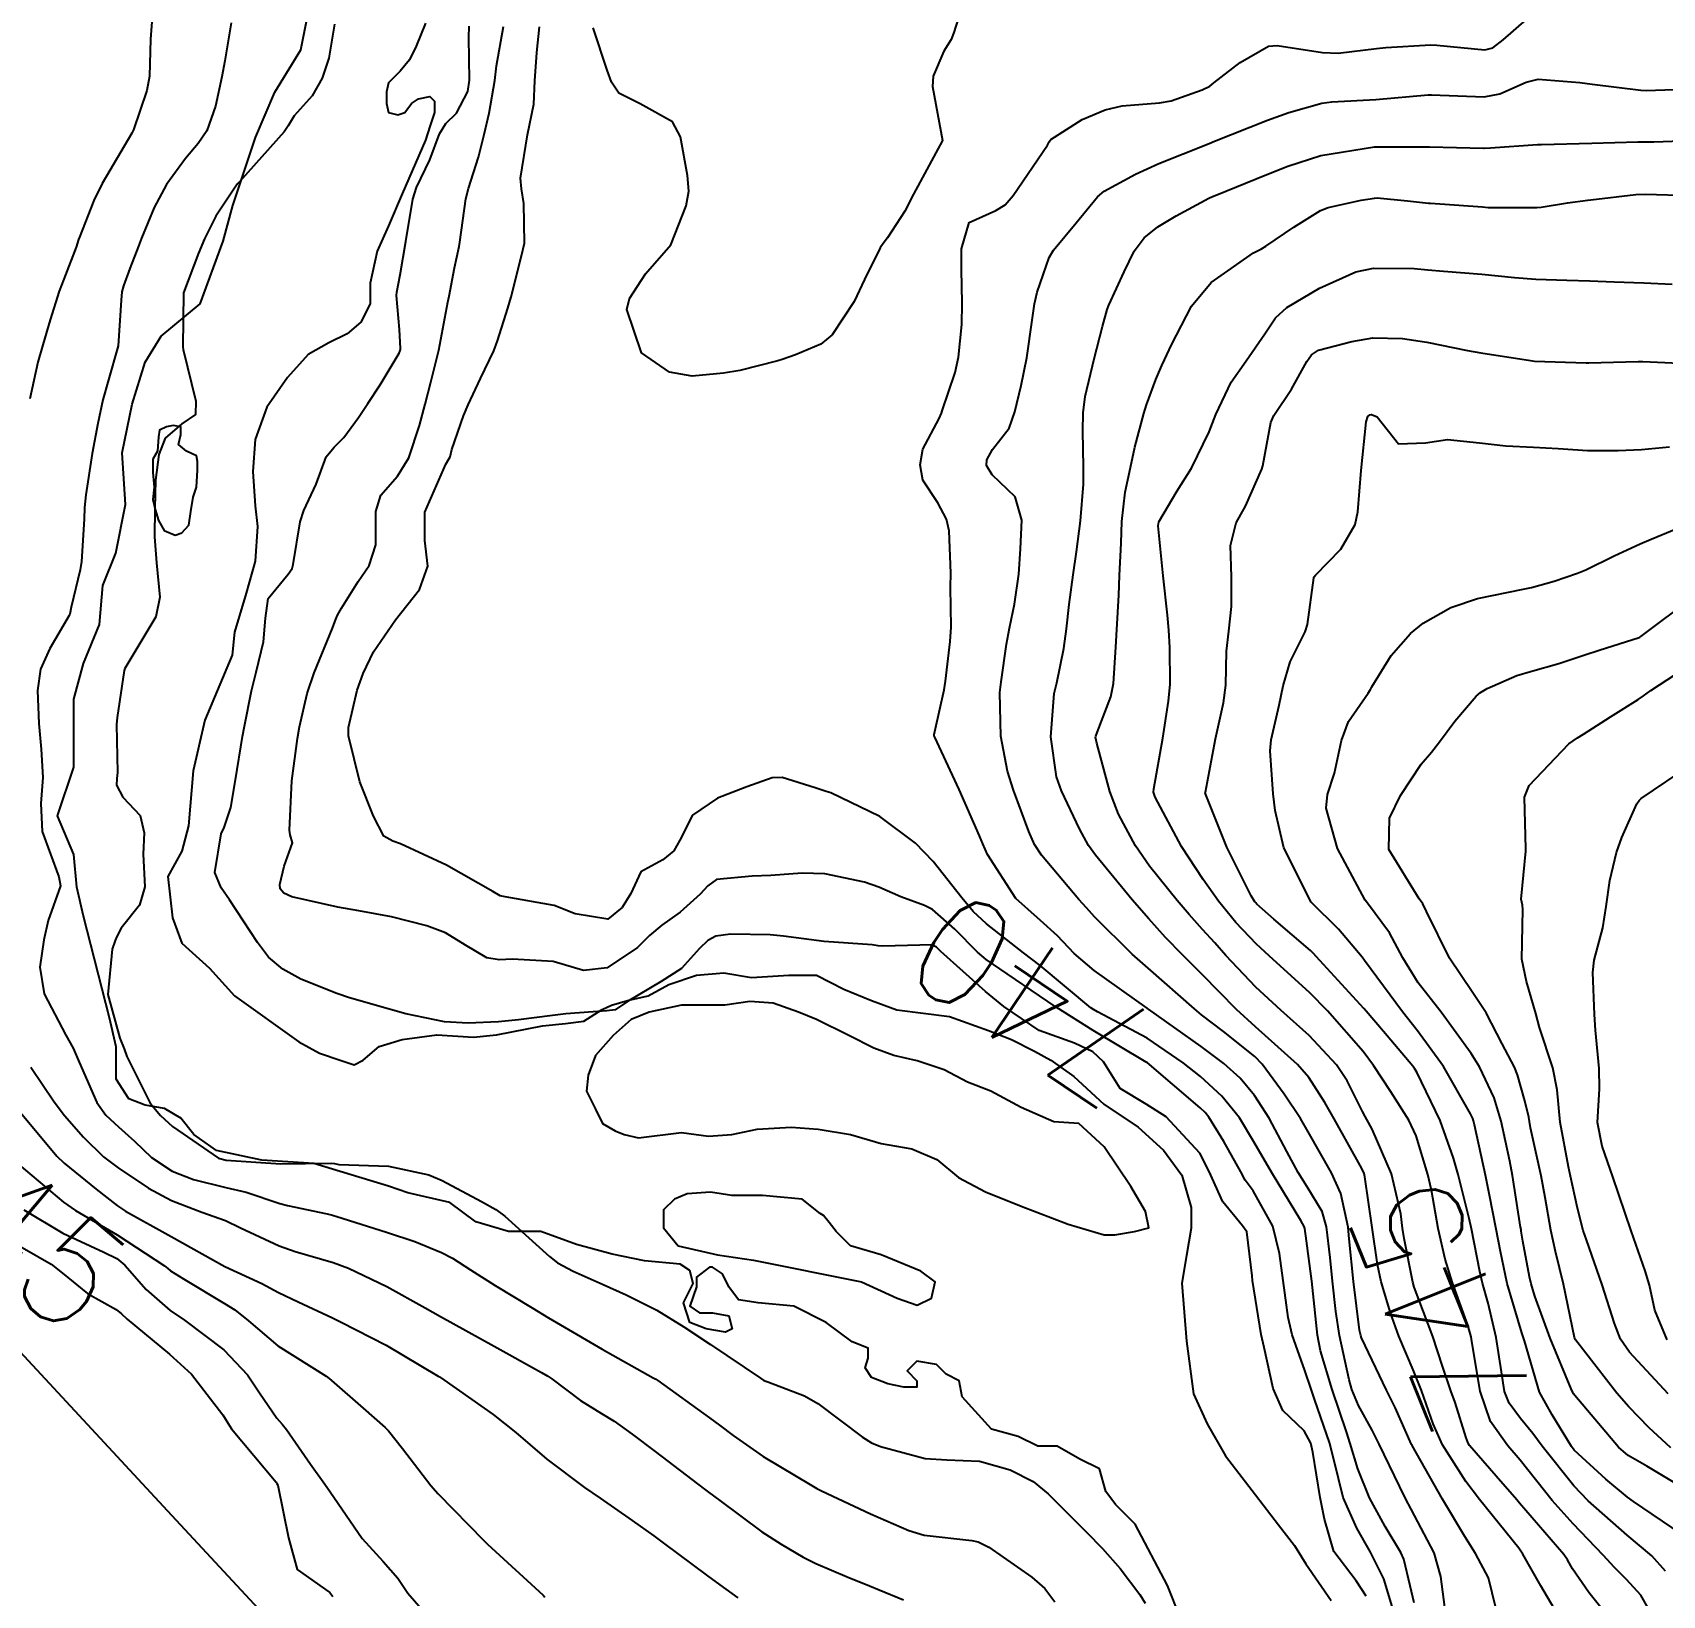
# Model space of a CAD drawing. Header units: metres. Extents: x 318500 to 325275, y 7408834 to 7428799.
# Drawn here: x 322812.6 to 322872.9, y 7421559.4 to 7421617.2 of the extents above; entities that cross this region are included whole.
import ezdxf
from ezdxf.enums import TextEntityAlignment as Align

# ---------------------------------------------------------------- set-up
doc = ezdxf.new("R2010")
doc.units = ezdxf.units.M
doc.header["$MEASUREMENT"] = 0
for name, color, linetype in [('Cotas', 45, 'Continuous'), ('Curvas de Nivel 1m', 11, 'Continuous'), ('Curvas de Nivel 5m', 15, 'Continuous'), ('Divisas', 45, 'Continuous'), ('Hidrografia', 140, 'Continuous'), ('Linha Férrea', 20, 'Continuous'), ('Vias Primárias', 230, 'Continuous')]:
    doc.layers.add(name, color=color, linetype=linetype)
doc.styles.add('Style-STANDARD', font='STANDARD.shx')

msp = doc.modelspace()

# ---------------------------------------------------------------- linework, layer by layer
at = {"layer": 'Curvas de Nivel 1m', "flags": 128}
for points, elevation in [([(322847.121, 7421618.445), (322846.728, 7421617.186), (322846.623, 7421616.93), (322846.36, 7421616.497), (322845.964, 7421615.577), (322845.931, 7421615.196), (322846.31, 7421613.19), (322845.23, 7421611.206), (322844.906, 7421610.585), (322844.266, 7421609.589), (322844.106, 7421609.379), (322843.999, 7421609.224), (322843.418, 7421608.057), (322843.033, 7421607.238), (322842.218, 7421606.006), (322841.805, 7421605.664), (322840.866, 7421605.263), (322840.379, 7421605.097), (322840.207, 7421605.044), (322838.809, 7421604.682), (322838.199, 7421604.583), (322837.043, 7421604.472), (322836.199, 7421604.629), (322835.169, 7421605.34), (322834.627, 7421606.945), (322834.722, 7421607.345), (322835.315, 7421608.268), (322836.26, 7421609.33), (322836.823, 7421610.781), (322836.915, 7421611.321), (322836.874, 7421611.899), (322836.618, 7421613.325), (322836.318, 7421613.88), (322835.116, 7421614.554), (322834.334, 7421614.944), (322834.061, 7421615.354), (322833.904, 7421615.8), (322833.377, 7421617.365)], 742), ([(322817.054, 7421617.583), (322816.999, 7421616.941), (322816.962, 7421615.581), (322816.87, 7421615.044), (322816.374, 7421613.589), (322816.309, 7421613.467), (322815.213, 7421611.606), (322814.912, 7421610.979), (322814.375, 7421609.618), (322814.344, 7421609.534), (322814.254, 7421609.248), (322813.792, 7421608.069), (322813.62, 7421607.626), (322813.293, 7421606.556), (322813.018, 7421605.632), (322812.838, 7421604.996), (322812.534, 7421603.636)], 741), ([(322864.893, 7421558.931), (322864.74, 7421560.062), (322864.497, 7421560.937), (322863.644, 7421562.552), (322863.431, 7421562.953), (322863.211, 7421563.403), (322862.464, 7421564.968), (322862.196, 7421565.483), (322861.694, 7421566.392), (322861.452, 7421566.982), (322861.347, 7421567.342), (322860.995, 7421568.987), (322860.862, 7421569.87), (322860.736, 7421570.99), (322860.642, 7421571.864), (322860.514, 7421572.999), (322860.356, 7421573.569), (322859.802, 7421574.486), (322859.464, 7421575.013), (322859.049, 7421575.791), (322858.393, 7421577.024), (322857.848, 7421577.863), (322857.32, 7421578.503), (322856.707, 7421579.047), (322855.869, 7421579.677), (322853.923, 7421581.056), (322853.89, 7421581.078), (322853.872, 7421581.09), (322851.911, 7421582.484), (322851.175, 7421583.121), (322850.561, 7421583.765), (322849.932, 7421584.339), (322849.024, 7421585.149), (322847.964, 7421586.782), (322847.799, 7421587.172), (322847.676, 7421587.471), (322846.921, 7421589.181), (322846.019, 7421591.121), (322845.997, 7421591.167), (322845.991, 7421591.19), (322845.992, 7421591.219), (322846.022, 7421591.326), (322846.364, 7421592.868), (322846.417, 7421593.186), (322846.594, 7421594.663), (322846.621, 7421595.185), (322846.606, 7421596.674), (322846.608, 7421597.185), (322846.552, 7421598.757), (322846.458, 7421599.187), (322846.136, 7421599.791), (322845.576, 7421600.631), (322845.477, 7421601.2), (322845.577, 7421601.781), (322846.176, 7421602.905), (322846.266, 7421603.102), (322846.295, 7421603.189), (322846.769, 7421604.617), (322846.899, 7421605.183), (322847.02, 7421606.384), (322847.03, 7421607.182), (322847.005, 7421608.426), (322847.003, 7421609.183), (322847.288, 7421610.167), (322848.282, 7421610.61), (322848.629, 7421610.82), (322848.92, 7421611.161), (322850.193, 7421613.026), (322850.251, 7421613.141), (322850.271, 7421613.181), (322850.311, 7421613.235), (322851.467, 7421613.978), (322852.328, 7421614.334), (322852.953, 7421614.482), (322854.332, 7421614.583), (322854.759, 7421614.659), (322855.91, 7421615.066), (322856.198, 7421615.207), (322856.344, 7421615.328), (322857.318, 7421616.083), (322858.365, 7421616.683), (322858.686, 7421616.706), (322860.362, 7421616.446), (322860.937, 7421616.426), (322862.364, 7421616.603), (322862.703, 7421616.637), (322864.367, 7421616.729), (322864.593, 7421616.721), (322866.364, 7421616.555), (322866.664, 7421616.627), (322867.051, 7421616.92), (322868.388, 7421618.086)], 742), ([(322823.814, 7421617.496), (322823.602, 7421616.247), (322823.361, 7421615.5), (322822.987, 7421614.847), (322822.319, 7421614.106), (322822.092, 7421613.735), (322821.947, 7421613.515), (322820.291, 7421611.667), (322820.231, 7421611.6), (322820.183, 7421611.541), (322819.422, 7421610.399), (322818.996, 7421609.553), (322818.784, 7421609.022), (322818.23, 7421607.56), (322818.199, 7421605.56), (322818.209, 7421605.465), (322818.676, 7421603.555), (322818.664, 7421603.064), (322818.167, 7421602.712), (322817.551, 7421602.177), (322817.31, 7421601.573), (322817.19, 7421600.623), (322817.161, 7421599.575), (322817.158, 7421598.531), (322817.232, 7421597.573), (322817.354, 7421596.298), (322817.201, 7421595.573), (322816.051, 7421593.657), (322816.025, 7421593.59), (322815.77, 7421591.847), (322815.75, 7421591.594), (322815.78, 7421589.807), (322815.761, 7421589.593), (322815.741, 7421589.347), (322815.983, 7421588.899), (322816.624, 7421588.228), (322816.772, 7421587.578), (322816.739, 7421586.797), (322816.791, 7421585.577), (322816.602, 7421584.908), (322815.917, 7421584.056), (322815.757, 7421583.748), (322815.696, 7421583.593), (322815.586, 7421583.274), (322815.424, 7421581.597), (322815.866, 7421579.987), (322816.036, 7421579.587), (322816.134, 7421579.308), (322816.993, 7421577.573), (322817.376, 7421577.117), (322817.822, 7421576.72), (322819.525, 7421575.543), (322819.809, 7421575.469), (322821.636, 7421575.342), (322821.807, 7421575.336), (322823.685, 7421575.359), (322823.808, 7421575.342), (322823.972, 7421575.314), (322825.807, 7421575.249), (322827.296, 7421574.931), (322827.799, 7421574.718), (322829.249, 7421573.947), (322829.784, 7421573.644), (322830.113, 7421573.397), (322831.765, 7421571.907), (322832.064, 7421571.676), (322832.64, 7421571.367), (322833.753, 7421570.872), (322834.6, 7421570.485), (322835.739, 7421569.926), (322836.738, 7421569.31), (322837.72, 7421568.653), (322839.569, 7421567.405), (322839.701, 7421567.323), (322839.839, 7421567.268), (322841.204, 7421566.756), (322841.692, 7421566.471), (322843.342, 7421565.223), (322843.677, 7421565.018), (322844.012, 7421564.878), (322845.669, 7421564.433), (322846.46, 7421564.387), (322847.668, 7421564.33), (322848.803, 7421564.008), (322849.657, 7421563.577), (322850.218, 7421563.131), (322851.629, 7421561.705), (322852.221, 7421561.101), (322852.878, 7421560.357), (322853.603, 7421559.396), (322853.799, 7421559.078)], 739), ([(322861.973, 7421559.344), (322861.609, 7421559.912), (322860.783, 7421560.988), (322860.439, 7421562.191), (322860.28, 7421562.994), (322860.007, 7421564.664), (322859.936, 7421564.997), (322859.685, 7421565.458), (322858.89, 7421566.21), (322858.533, 7421567.018), (322858.203, 7421568.543), (322858.095, 7421569.025), (322857.772, 7421571.017), (322857.762, 7421571.192), (322857.566, 7421572.822), (322857.408, 7421573.036), (322856.674, 7421573.928), (322856.175, 7421575.055), (322855.82, 7421575.73), (322854.58, 7421577.073), (322853.845, 7421577.544), (322852.876, 7421578.12), (322852.267, 7421579.104), (322851.866, 7421579.478), (322851.187, 7421579.803), (322849.877, 7421580.268), (322848.569, 7421581.153), (322847.898, 7421581.712), (322846.248, 7421583.185), (322846.084, 7421583.35), (322845.922, 7421583.433), (322844.092, 7421583.388), (322843.922, 7421583.4), (322843.708, 7421583.436), (322841.923, 7421583.563), (322840.426, 7421583.763), (322839.925, 7421583.802), (322838.467, 7421583.833), (322837.925, 7421583.762), (322837.625, 7421583.601), (322837.318, 7421583.306), (322836.65, 7421582.565), (322835.898, 7421582.082), (322834.649, 7421581.339), (322834.194, 7421581.037), (322833.885, 7421580.989), (322832.366, 7421580.89), (322831.882, 7421580.826), (322830.613, 7421580.658), (322829.878, 7421580.587), (322828.756, 7421580.538), (322827.877, 7421580.584), (322826.449, 7421580.884), (322825.884, 7421581.04), (322824.37, 7421581.475), (322823.892, 7421581.632), (322822.567, 7421582.17), (322821.9, 7421582.54), (322821.368, 7421582.981), (322820.968, 7421583.524), (322819.933, 7421585.096), (322819.623, 7421585.543), (322819.387, 7421586.107), (322819.618, 7421587.544), (322819.735, 7421587.779), (322819.98, 7421588.519), (322820.149, 7421589.538), (322820.407, 7421591.141), (322820.482, 7421591.533), (322820.736, 7421592.833), (322820.917, 7421593.527), (322821.186, 7421594.648), (322821.254, 7421595.522), (322821.355, 7421596.247), (322822.095, 7421597.156), (322822.242, 7421597.364), (322822.287, 7421597.507), (322822.538, 7421599.089), (322822.676, 7421599.502), (322823.131, 7421600.486), (322823.499, 7421601.49), (322823.793, 7421601.848), (322824.161, 7421602.206), (322824.7, 7421602.946), (322825.047, 7421603.471), (322825.505, 7421604.152), (322826.208, 7421605.329), (322826.243, 7421605.426), (322826.25, 7421605.459), (322826.256, 7421605.505), (322826.217, 7421606.198), (322826.11, 7421607.461), (322826.114, 7421607.579), (322826.242, 7421608.231), (322826.45, 7421609.457), (322826.711, 7421611.026), (322826.847, 7421611.452), (322827.336, 7421612.48), (322827.699, 7421613.439), (322827.927, 7421613.825), (322828.322, 7421614.212), (322828.747, 7421615.013), (322828.808, 7421615.425), (322828.784, 7421617.005), (322828.788, 7421617.426)], 739), ([(322863.75, 7421559.096), (322863.608, 7421559.717), (322863.367, 7421560.703), (322863.262, 7421560.955), (322862.679, 7421561.919), (322862.106, 7421562.973), (322861.666, 7421564.056), (322861.386, 7421564.983), (322861.249, 7421565.419), (322860.715, 7421566.99), (322860.295, 7421568.42), (322860.18, 7421568.995), (322859.99, 7421570.765), (322859.968, 7421570.998), (322859.945, 7421571.181), (322859.775, 7421572.483), (322859.707, 7421572.939), (322859.682, 7421573.011), (322859.557, 7421573.239), (322858.479, 7421575.023), (322857.827, 7421576.152), (322857.292, 7421577.038), (322856.641, 7421577.841), (322855.855, 7421578.56), (322855.212, 7421579.066), (322853.873, 7421579.979), (322852.034, 7421580.962), (322851.889, 7421581.039), (322851.788, 7421581.112), (322849.913, 7421582.678), (322849.305, 7421583.146), (322847.931, 7421584.214), (322847.44, 7421584.672), (322847.017, 7421585.174), (322845.96, 7421586.52), (322845.303, 7421587.2), (322843.984, 7421588.179), (322842.176, 7421589.059), (322841.998, 7421589.115), (322841.592, 7421589.246), (322840.372, 7421589.633), (322840.003, 7421589.613), (322839.067, 7421589.284), (322837.986, 7421588.868), (322837.053, 7421588.235), (322836.589, 7421587.314), (322836.367, 7421586.913), (322835.959, 7421586.585), (322835.144, 7421586.14), (322834.777, 7421585.337), (322834.457, 7421584.818), (322833.925, 7421584.381), (322832.713, 7421584.583), (322831.933, 7421584.89), (322830.122, 7421585.213), (322829.938, 7421585.255), (322829.67, 7421585.404), (322827.954, 7421586.383), (322826.25, 7421587.172), (322825.967, 7421587.273), (322825.639, 7421587.463), (322825.249, 7421588.196), (322824.745, 7421589.472), (322824.327, 7421591.165), (322824.332, 7421591.477), (322824.656, 7421592.859), (322824.866, 7421593.472), (322825.254, 7421594.272), (322826.07, 7421595.46), (322826.956, 7421596.578), (322827.264, 7421597.443), (322827.159, 7421598.399), (322827.154, 7421599.445), (322827.933, 7421601.218), (322828.054, 7421601.431), (322828.085, 7421601.497), (322828.155, 7421601.76), (322828.586, 7421603.012), (322828.76, 7421603.421), (322829.215, 7421604.395), (322829.703, 7421605.415), (322829.845, 7421605.783), (322830.226, 7421606.994), (322830.345, 7421607.408), (322830.73, 7421608.926), (322830.835, 7421609.401), (322830.821, 7421610.863), (322830.73, 7421611.403), (322830.697, 7421611.807), (322830.957, 7421613.4), (322831.185, 7421614.539), (322831.221, 7421615.397), (322831.303, 7421616.449), (322831.397, 7421617.395)], 741), ([(322866.777, 7421558.908), (322866.504, 7421560.018), (322866.028, 7421560.916), (322865.629, 7421561.546), (322864.808, 7421562.933), (322863.679, 7421564.909), (322863.658, 7421564.95), (322863.057, 7421566.323), (322862.736, 7421566.964), (322861.809, 7421568.899), (322861.776, 7421568.979), (322861.733, 7421569.18), (322861.505, 7421570.983), (322861.349, 7421572.557), (322861.308, 7421572.987), (322861.042, 7421574.235), (322860.698, 7421574.997), (322859.833, 7421576.522), (322859.548, 7421577.013), (322858.95, 7421577.918), (322858.136, 7421579.027), (322857.864, 7421579.3), (322856.699, 7421580.226), (322855.887, 7421580.853), (322855.63, 7421581.064), (322853.912, 7421582.575), (322853.319, 7421583.096), (322851.934, 7421584.473), (322851.63, 7421584.807), (322851.352, 7421585.119), (322849.964, 7421586.76), (322849.714, 7421587.144), (322849.497, 7421587.627), (322848.935, 7421589.156), (322848.715, 7421589.867), (322848.464, 7421591.163), (322848.432, 7421592.776), (322848.471, 7421593.164), (322848.675, 7421594.557), (322848.787, 7421595.159), (322848.973, 7421596.041), (322849.128, 7421597.155), (322849.186, 7421598.082), (322849.239, 7421599.153), (322848.998, 7421600.017), (322848.147, 7421600.821), (322847.929, 7421601.172), (322847.939, 7421601.386), (322848.159, 7421601.766), (322848.777, 7421602.555), (322848.987, 7421603.158), (322849.219, 7421604.13), (322849.425, 7421605.152), (322849.628, 7421606.552), (322849.709, 7421607.148), (322849.802, 7421607.581), (322850.256, 7421608.865), (322850.416, 7421609.138), (322851.251, 7421610.15), (322852.04, 7421611.114), (322852.292, 7421611.323), (322853.442, 7421611.955), (322854.303, 7421612.34), (322856.107, 7421613.063), (322856.252, 7421613.12), (322856.311, 7421613.142), (322857.676, 7421613.683), (322858.324, 7421613.942), (322859.116, 7421614.234), (322860.334, 7421614.58), (322860.708, 7421614.631), (322862.336, 7421614.713), (322864.275, 7421614.887), (322864.339, 7421614.891), (322864.402, 7421614.887), (322866.339, 7421614.805), (322866.919, 7421614.921), (322867.904, 7421615.349), (322868.348, 7421615.463), (322869.878, 7421615.346), (322870.346, 7421615.282), (322872.141, 7421615.054), (322872.343, 7421615.04), (322874.064, 7421615.105)], 743), ([(322868.928, 7421558.88), (322868.438, 7421559.717), (322867.77, 7421560.898), (322867.623, 7421561.111), (322866.175, 7421562.915), (322865.66, 7421563.584), (322864.808, 7421564.933), (322864.463, 7421565.717), (322864.026, 7421566.947), (322863.712, 7421567.718), (322863.182, 7421568.958), (322862.878, 7421569.828), (322862.535, 7421570.968), (322862.4, 7421571.604), (322862.206, 7421572.974), (322861.934, 7421574.852), (322861.9, 7421574.979), (322861.813, 7421575.166), (322860.798, 7421576.996), (322860.452, 7421577.607), (322859.855, 7421578.531), (322859.435, 7421579.014), (322857.881, 7421580.401), (322857.177, 7421581.041), (322855.909, 7421582.342), (322855.187, 7421583.071), (322854.557, 7421583.711), (322853.933, 7421584.393), (322853.318, 7421585.096), (322851.965, 7421586.753), (322851.709, 7421587.114), (322851.368, 7421587.731), (322850.704, 7421589.129), (322850.522, 7421589.649), (322850.31, 7421591.136), (322850.441, 7421592.737), (322850.53, 7421593.133), (322850.797, 7421594.401), (322850.893, 7421595.128), (322850.994, 7421596.031), (322851.14, 7421597.124), (322851.259, 7421597.977), (322851.409, 7421599.121), (322851.516, 7421600.485), (322851.519, 7421601.12), (322851.495, 7421602.445), (322851.508, 7421603.12), (322851.581, 7421603.727), (322851.913, 7421605.114), (322852.222, 7421606.308), (322852.399, 7421606.938), (322852.459, 7421607.108), (322853.02, 7421608.331), (322853.398, 7421609.099), (322853.768, 7421609.595), (322854.274, 7421610.001), (322854.952, 7421610.408), (322856.162, 7421611.062), (322856.291, 7421611.12), (322856.395, 7421611.162), (322858.299, 7421611.932), (322859.077, 7421612.247), (322860.306, 7421612.635), (322862.287, 7421612.958), (322862.31, 7421612.961), (322863.315, 7421612.965), (322864.32, 7421612.962), (322865.32, 7421612.94), (322866.32, 7421612.91), (322866.34, 7421612.91), (322866.581, 7421612.926), (322868.321, 7421613.043), (322868.47, 7421613.047), (322870.322, 7421613.101), (322872.024, 7421613.152), (322872.323, 7421613.15), (322872.626, 7421613.148), (322874.324, 7421613.202)], 744), ([(322872.445, 7421558.832), (322872.142, 7421559.372), (322871.611, 7421559.952), (322871.164, 7421560.403), (322870.751, 7421560.859), (322869.637, 7421562.021), (322868.863, 7421562.882), (322867.672, 7421564.365), (322867.214, 7421564.905), (322866.584, 7421565.806), (322866.193, 7421566.923), (322865.893, 7421568.762), (322865.864, 7421568.928), (322865.737, 7421569.371), (322865.178, 7421570.936), (322864.904, 7421571.804), (322864.637, 7421572.941), (322864.39, 7421574.355), (322864.261, 7421574.945), (322863.831, 7421576.372), (322863.558, 7421576.954), (322862.887, 7421578.001), (322862.256, 7421578.974), (322861.868, 7421579.486), (322860.543, 7421581), (322859.9, 7421581.662), (322858.392, 7421583.025), (322857.924, 7421583.457), (322857.151, 7421584.26), (322856.521, 7421585.051), (322855.952, 7421585.851), (322855.147, 7421587.072), (322854.178, 7421588.906), (322854.116, 7421589.088), (322854.12, 7421589.207), (322854.46, 7421591.083), (322854.664, 7421592.457), (322854.724, 7421593.08), (322854.717, 7421594.433), (322854.68, 7421595.081), (322854.634, 7421595.631), (322854.473, 7421597.084), (322854.28, 7421598.935), (322854.313, 7421599.087), (322854.987, 7421600.238), (322855.516, 7421601.07), (322856.174, 7421602.421), (322856.415, 7421603.056), (322856.986, 7421604.26), (322857.54, 7421605.04), (322858.225, 7421606.048), (322858.626, 7421606.634), (322859.041, 7421607.022), (322860.247, 7421607.736), (322861.595, 7421608.332), (322862.255, 7421608.476), (322863.751, 7421608.454), (322864.255, 7421608.413), (322864.836, 7421608.362), (322866.253, 7421608.248), (322867.464, 7421608.123), (322868.252, 7421608.06), (322869.4, 7421608.032), (322870.251, 7421608.004), (322871.149, 7421607.963), (322872.251, 7421607.929), (322873.296, 7421607.88)], 746), ([(322873.047, 7421560.258), (322872.545, 7421560.836), (322871.631, 7421561.592), (322870.193, 7421562.865), (322869.658, 7421563.417), (322868.492, 7421564.888), (322868.15, 7421565.358), (322867.69, 7421565.915), (322867.266, 7421566.474), (322867.102, 7421566.909), (322866.988, 7421567.634), (322866.789, 7421568.914), (322866.488, 7421570.18), (322866.28, 7421570.922), (322866.187, 7421571.346), (322865.873, 7421572.929), (322865.786, 7421573.315), (322865.379, 7421574.934), (322865.212, 7421575.543), (322864.722, 7421576.941), (322863.858, 7421578.721), (322863.772, 7421578.864), (322863.706, 7421578.952), (322862.618, 7421580.23), (322861.977, 7421580.979), (322861.891, 7421581.077), (322860.133, 7421583.007), (322860.03, 7421583.117), (322859.922, 7421583.223), (322858.567, 7421584.39), (322857.939, 7421584.943), (322857.896, 7421584.987), (322857.861, 7421585.031), (322857.73, 7421585.247), (322856.821, 7421587.047), (322856.037, 7421589.022), (322856.025, 7421589.06), (322856.03, 7421589.09), (322856.401, 7421591.054), (322856.696, 7421592.395), (322856.783, 7421593.049), (322856.815, 7421594.303), (322856.893, 7421595.048), (322856.997, 7421595.955), (322856.991, 7421597.047), (322856.958, 7421598.207), (322857.168, 7421599.044), (322857.514, 7421599.664), (322858.123, 7421601.031), (322858.161, 7421601.163), (322858.449, 7421602.756), (322858.564, 7421603.026), (322859.213, 7421604.001), (322859.788, 7421605.014), (322859.957, 7421605.27), (322860.216, 7421605.434), (322861.45, 7421605.763), (322862.224, 7421605.894), (322863.318, 7421605.87), (322864.222, 7421605.731), (322865.723, 7421605.43), (322866.216, 7421605.339), (322868.061, 7421605.054), (322868.212, 7421605.035), (322870.118, 7421604.965), (322870.211, 7421604.966), (322872.045, 7421605.019), (322872.212, 7421605.015), (322874.098, 7421604.936)], 747), ([(322873.632, 7421561.651), (322871.868, 7421562.847), (322871.652, 7421563), (322870.85, 7421563.67), (322869.678, 7421564.74), (322869.577, 7421564.872), (322868.859, 7421566.05), (322868.397, 7421566.89), (322867.835, 7421568.792), (322867.798, 7421568.899), (322867.733, 7421569.088), (322867.195, 7421570.908), (322866.945, 7421572.085), (322866.791, 7421572.915), (322866.544, 7421574.173), (322866.398, 7421574.921), (322865.984, 7421576.782), (322865.951, 7421576.928), (322865.925, 7421577.012), (322865.843, 7421577.186), (322864.834, 7421578.94), (322863.88, 7421580.252), (322863.323, 7421580.959), (322861.918, 7421582.859), (322861.827, 7421582.981), (322860.956, 7421584.02), (322859.94, 7421585.01), (322858.93, 7421587.02), (322858.609, 7421588.405), (322858.536, 7421589.025), (322858.424, 7421590.617), (322858.465, 7421591.026), (322858.76, 7421592.302), (322858.907, 7421593.021), (322859.171, 7421593.912), (322859.718, 7421595.014), (322859.811, 7421595.284), (322860.043, 7421597.011), (322860.055, 7421597.056), (322860.101, 7421597.11), (322861.039, 7421598.074), (322861.569, 7421598.988), (322861.667, 7421599.457), (322861.792, 7421600.986), (322861.983, 7421602.788), (322862.04, 7421602.982), (322862.115, 7421603.047), (322862.181, 7421603.056), (322862.387, 7421602.977), (322863.176, 7421601.971), (322864.171, 7421602.009), (322864.987, 7421602.127), (322866.171, 7421602.009), (322867.15, 7421601.895), (322868.169, 7421601.85), (322869.088, 7421601.805), (322870.169, 7421601.732), (322871.299, 7421601.728), (322872.169, 7421601.764), (322873.2, 7421601.865)], 748), ([(322873.658, 7421563.369), (322872.366, 7421564.143), (322871.675, 7421564.547), (322871.314, 7421564.854), (322869.699, 7421566.763), (322869.651, 7421566.822), (322869.629, 7421566.871), (322869.567, 7421567.007), (322868.786, 7421568.884), (322868.213, 7421570.433), (322868.081, 7421570.895), (322868.025, 7421571.159), (322867.776, 7421572.478), (322867.719, 7421572.841), (322867.708, 7421572.901), (322867.692, 7421572.99), (322867.388, 7421574.906), (322867.289, 7421575.437), (322866.973, 7421576.913), (322866.712, 7421577.78), (322866.169, 7421578.925), (322865.867, 7421579.418), (322864.756, 7421580.941), (322863.906, 7421582.036), (322863.331, 7421582.959), (322862.837, 7421583.875), (322862.023, 7421584.979), (322861.942, 7421585.088), (322860.922, 7421586.996), (322860.505, 7421588.49), (322860.55, 7421589.002), (322860.802, 7421589.792), (322861.061, 7421590.994), (322861.321, 7421591.7), (322862.047, 7421592.749), (322862.142, 7421592.885), (322862.192, 7421592.978), (322862.899, 7421594.136), (322863.615, 7421594.957), (322864.084, 7421595.339), (322865.107, 7421595.922), (322866.093, 7421596.246), (322867.785, 7421596.593), (322868.098, 7421596.656), (322868.934, 7421596.887), (322869.794, 7421597.185), (322870.107, 7421597.309), (322871.148, 7421597.827), (322872.121, 7421598.278), (322872.518, 7421598.45), (322873.448, 7421598.83)], 749), ([(322873.147, 7421566.828), (322871.723, 7421568.368), (322871.391, 7421568.853), (322871.162, 7421569.432), (322870.715, 7421570.86), (322870.126, 7421572.517), (322870.009, 7421572.868), (322869.792, 7421573.691), (322869.542, 7421574.874), (322869.465, 7421575.225), (322869.16, 7421576.88), (322869.048, 7421578.078), (322868.888, 7421578.885), (322868.391, 7421580.384), (322868.252, 7421580.895), (322867.908, 7421582.083), (322867.733, 7421582.903), (322867.778, 7421584.742), (322867.762, 7421584.903), (322867.716, 7421585.131), (322867.892, 7421586.901), (322867.889, 7421586.984), (322867.833, 7421588.903), (322868.004, 7421589.328), (322869.476, 7421590.878), (322869.799, 7421591.098), (322870.025, 7421591.233), (322871.024, 7421591.871), (322872.045, 7421592.509), (322872.245, 7421592.649), (322872.506, 7421592.843), (322873.433, 7421593.456)], 751), ([(322873.119, 7421568.829), (322872.661, 7421569.921), (322872.457, 7421570.84), (322872.303, 7421571.379), (322871.78, 7421572.85), (322871.11, 7421574.857), (322870.705, 7421575.983), (322870.542, 7421576.863), (322870.611, 7421578.104), (322870.601, 7421578.863), (322870.465, 7421580.281), (322870.43, 7421580.865), (322870.368, 7421582.411), (322870.417, 7421582.865), (322870.73, 7421584.064), (322870.859, 7421584.861), (322870.993, 7421585.822), (322871.241, 7421586.857), (322871.432, 7421587.402), (322871.997, 7421588.652), (322872.073, 7421588.775), (322872.158, 7421588.848), (322874.013, 7421590.114)], 752), ([(322812.574, 7421578.908), (322813.441, 7421577.624), (322813.825, 7421577.119), (322814.527, 7421576.319), (322815.269, 7421575.598), (322815.804, 7421575.184), (322816.933, 7421574.432), (322817.786, 7421573.975), (322818.902, 7421573.549), (322819.775, 7421573.233), (322820.331, 7421572.972), (322821.762, 7421572.299), (322822.351, 7421572.093), (322823.762, 7421571.685), (322824.33, 7421571.474), (322825.75, 7421570.793), (322827.17, 7421570.007), (322827.734, 7421569.684), (322828.201, 7421569.423), (322829.718, 7421568.591), (322831.466, 7421567.62), (322831.702, 7421567.484), (322831.858, 7421567.378), (322832.913, 7421566.582), (322833.687, 7421566.097), (322834.154, 7421565.812), (322834.822, 7421565.333), (322835.671, 7421564.69), (322837.502, 7421563.301), (322837.648, 7421563.188), (322838.063, 7421562.875), (322839.627, 7421561.72), (322840.331, 7421561.259), (322841.149, 7421560.781), (322841.613, 7421560.546), (322842.781, 7421560.055), (322843.605, 7421559.717), (322843.963, 7421559.574), (322844.865, 7421559.201)], 741), ([(322812.014, 7421577.452), (322813.54, 7421575.623), (322813.806, 7421575.361), (322814.997, 7421574.397), (322815.783, 7421573.778), (322816.078, 7421573.586), (322817.766, 7421572.645), (322819.75, 7421571.54), (322821.127, 7421570.902), (322821.741, 7421570.578), (322822.465, 7421570.223), (322823.732, 7421569.636), (322824.055, 7421569.477), (322825.717, 7421568.626), (322827.649, 7421567.483), (322827.7, 7421567.454), (322827.737, 7421567.429), (322828.893, 7421566.613), (322829.687, 7421566.057), (322830.522, 7421565.392), (322831.665, 7421564.411), (322833.066, 7421563.359), (322833.644, 7421562.962), (322834.828, 7421562.136), (322835.624, 7421561.571), (322835.976, 7421561.316), (322837.608, 7421560.093), (322838.071, 7421559.76), (322838.734, 7421559.283)], 742), ([(322812.143, 7421575.299), (322813.784, 7421573.914), (322814.227, 7421573.613), (322815.767, 7421572.708), (322817.523, 7421571.563), (322817.647, 7421571.46), (322817.748, 7421571.374), (322818.223, 7421571.077), (322819.736, 7421570.168), (322820.129, 7421569.929), (322820.635, 7421569.526), (322821.716, 7421568.595), (322823.502, 7421567.483), (322823.616, 7421567.398), (322823.698, 7421567.317), (322824.866, 7421566.291), (322825.681, 7421565.583), (322825.744, 7421565.522), (322825.806, 7421565.458), (322826.322, 7421564.799), (322827.373, 7421563.434), (322827.645, 7421563.124), (322829.341, 7421561.404), (322829.477, 7421561.26), (322829.617, 7421561.129), (322831.526, 7421559.381), (322831.599, 7421559.306)], 743), ([(322812.313, 7421573.635), (322813.767, 7421572.775), (322815.282, 7421572.072), (322815.754, 7421571.832), (322816.057, 7421571.585), (322816.849, 7421570.681), (322817.733, 7421569.91), (322818.256, 7421569.555), (322819.714, 7421568.453), (322820.588, 7421567.527), (322821.036, 7421566.862), (322821.684, 7421565.927), (322821.878, 7421565.703), (322822.036, 7421565.505), (322822.927, 7421564.225), (322823.452, 7421563.483), (322823.646, 7421563.194), (322824.832, 7421561.468), (322825.612, 7421560.625), (322826.16, 7421560.006), (322826.521, 7421559.446), (322827.582, 7421558.233)], 744)]:
    msp.add_lwpolyline(points, dxfattribs=dict(at, elevation=elevation))
at = {"layer": 'Curvas de Nivel 5m', "flags": 128}
for points, elevation in [([(322819.987, 7421617.546), (322819.751, 7421616.147), (322819.639, 7421615.547), (322819.404, 7421614.469), (322819.085, 7421613.552), (322818.772, 7421613.089), (322818.3, 7421612.532), (322817.593, 7421611.57), (322817.139, 7421610.716), (322816.677, 7421609.584), (322816.558, 7421609.283), (322816.243, 7421608.462), (322816.007, 7421607.82), (322815.943, 7421607.594), (322815.915, 7421607.282), (322815.803, 7421605.596), (322815.452, 7421604.341), (322815.236, 7421603.604), (322815.053, 7421602.72), (322814.844, 7421601.61), (322814.607, 7421600.086), (322814.564, 7421599.613), (322814.546, 7421599.191), (322814.455, 7421597.615), (322814.405, 7421597.306), (322814.075, 7421595.931), (322814.016, 7421595.676), (322813.993, 7421595.621), (322813.279, 7421594.406), (322812.93, 7421593.631), (322812.818, 7421592.852), (322812.871, 7421591.631), (322812.96, 7421590.676), (322813.027, 7421589.63), (322812.944, 7421588.667), (322812.991, 7421587.63), (322813.613, 7421585.955), (322813.672, 7421585.623), (322813.214, 7421584.334), (322813.063, 7421583.628), (322812.915, 7421582.615), (322813.071, 7421581.628), (322813.867, 7421580.101), (322814.146, 7421579.616), (322814.37, 7421579.094), (322815.021, 7421577.602), (322815.357, 7421577.129), (322815.821, 7421576.698), (322816.413, 7421576.178), (322817.045, 7421575.571), (322817.802, 7421575.059), (322818.595, 7421574.755), (322819.794, 7421574.465), (322820.548, 7421574.286), (322821.785, 7421573.873), (322822.069, 7421573.791), (322823.536, 7421573.484), (322823.738, 7421573.439), (322823.779, 7421573.428), (322823.857, 7421573.402), (322825.773, 7421572.796), (322826.787, 7421572.462), (322827.766, 7421572.057), (322828.181, 7421571.841), (322828.843, 7421571.414), (322829.751, 7421570.833), (322831.121, 7421570.005), (322831.734, 7421569.635), (322832.17, 7421569.373), (322833.717, 7421568.475), (322835.602, 7421567.421), (322835.701, 7421567.367), (322835.774, 7421567.319), (322837.686, 7421565.94), (322838.057, 7421565.668), (322838.555, 7421565.287), (322839.669, 7421564.505), (322841.465, 7421563.431), (322841.651, 7421563.326), (322841.827, 7421563.238), (322843.637, 7421562.381), (322845.063, 7421561.764), (322845.626, 7421561.599), (322847.386, 7421561.401), (322847.623, 7421561.355), (322848.023, 7421561.156), (322849.609, 7421560.044), (322850.091, 7421559.619), (322850.455, 7421559.127)], 740), ([(322862.94, 7421558.96), (322862.628, 7421559.982), (322862.142, 7421560.972), (322861.633, 7421561.853), (322861.133, 7421562.985), (322860.95, 7421563.697), (322860.631, 7421564.99), (322860.068, 7421566.624), (322859.944, 7421566.998), (322859.71, 7421567.689), (322859.244, 7421569.007), (322859.096, 7421569.653), (322858.906, 7421571.013), (322858.773, 7421572.023), (322858.526, 7421573.023), (322857.8, 7421574.341), (322857.507, 7421574.736), (322857.337, 7421575.037), (322856.716, 7421576.158), (322856.162, 7421577.055), (322856.02, 7421577.235), (322855.843, 7421577.401), (322853.873, 7421579.08), (322853.84, 7421579.101), (322851.877, 7421580.263), (322850.506, 7421581.131), (322849.896, 7421581.553), (322848.697, 7421582.363), (322847.916, 7421582.891), (322847.595, 7421583.165), (322846.764, 7421584.013), (322845.936, 7421584.74), (322845.639, 7421584.897), (322844.758, 7421585.208), (322843.945, 7421585.57), (322843.415, 7421585.758), (322841.952, 7421586.062), (322841.116, 7421586.089), (322839.951, 7421586.001), (322839.258, 7421585.973), (322837.948, 7421585.849), (322837.625, 7421585.624), (322837.338, 7421585.306), (322836.601, 7421584.646), (322835.923, 7421584.165), (322835.461, 7421583.783), (322835.019, 7421583.333), (322833.902, 7421582.581), (322833.023, 7421582.485), (322831.904, 7421582.821), (322830.393, 7421582.908), (322829.905, 7421582.876), (322829.451, 7421582.952), (322828.663, 7421583.419), (322827.917, 7421583.881), (322827.225, 7421584.136), (322825.925, 7421584.468), (322824.71, 7421584.69), (322823.93, 7421584.826), (322822.233, 7421585.208), (322821.938, 7421585.35), (322821.806, 7421585.512), (322821.785, 7421585.67), (322821.953, 7421586.348), (322822.262, 7421587.209), (322822.176, 7421587.507), (322822.141, 7421587.677), (322822.237, 7421589.506), (322822.448, 7421591.069), (322822.519, 7421591.503), (322822.803, 7421592.734), (322823.065, 7421593.495), (322823.738, 7421595.156), (322823.859, 7421595.483), (322823.926, 7421595.629), (322824.076, 7421595.898), (322824.683, 7421596.882), (322825.091, 7421597.47), (322825.339, 7421598.24), (322825.346, 7421599.468), (322825.526, 7421600.076), (322826.143, 7421600.781), (322826.565, 7421601.454), (322826.961, 7421602.655), (322827.166, 7421603.445), (322827.378, 7421604.256), (322827.667, 7421605.438), (322828.007, 7421607.213), (322828.048, 7421607.433), (322828.246, 7421608.482), (322828.418, 7421609.268), (322828.449, 7421609.428), (322828.67, 7421611.041), (322828.764, 7421611.425), (322829.145, 7421612.578), (322829.353, 7421613.42), (322829.538, 7421614.202), (322829.739, 7421615.416), (322829.803, 7421615.96), (322830.062, 7421617.413)], 740), ([(322870.704, 7421558.853), (322870.216, 7421559.474), (322869.615, 7421560.346), (322869.423, 7421560.678), (322869.286, 7421560.875), (322867.648, 7421562.785), (322867.55, 7421562.901), (322866.791, 7421563.781), (322865.805, 7421564.919), (322865.758, 7421564.997), (322865.683, 7421565.203), (322865.268, 7421566.506), (322865.115, 7421566.936), (322864.8, 7421567.853), (322864.447, 7421568.943), (322863.757, 7421570.77), (322863.703, 7421570.951), (322863.386, 7421572.566), (322863.321, 7421572.957), (322863.258, 7421573.488), (322862.921, 7421574.963), (322862.198, 7421576.612), (322862.004, 7421576.978), (322861.946, 7421577.083), (322861.843, 7421577.272), (322861.271, 7421578.406), (322860.878, 7421578.995), (322859.876, 7421580.086), (322858.827, 7421581.021), (322857.903, 7421581.866), (322856.783, 7421583.047), (322856.378, 7421583.507), (322855.929, 7421584.009), (322855.426, 7421584.559), (322854.985, 7421585.074), (322853.959, 7421586.351), (322853.442, 7421587.095), (322852.816, 7421588.274), (322852.496, 7421589.105), (322852.018, 7421590.904), (322851.978, 7421591.069), (322851.97, 7421591.111), (322851.977, 7421591.154), (322852.023, 7421591.296), (322852.532, 7421592.615), (322852.631, 7421593.104), (322852.719, 7421594.455), (322852.754, 7421595.103), (322852.824, 7421596.372), (322852.852, 7421597.102), (322852.917, 7421598.303), (322852.945, 7421599.102), (322853.065, 7421600.182), (322853.261, 7421601.099), (322853.42, 7421601.845), (322853.75, 7421603.094), (322853.857, 7421603.421), (322854.199, 7421604.354), (322854.418, 7421604.876), (322854.517, 7421605.085), (322854.771, 7421605.637), (322855.517, 7421607.071), (322856.243, 7421607.936), (322857.811, 7421609.037), (322858.102, 7421609.193), (322858.264, 7421609.285), (322859.304, 7421609.99), (322860.284, 7421610.6), (322860.573, 7421610.719), (322861.792, 7421610.987), (322862.291, 7421611.066), (322862.381, 7421611.069), (322863.503, 7421610.962), (322864.289, 7421610.878), (322864.365, 7421610.873), (322866.287, 7421610.735), (322866.492, 7421610.722), (322868.287, 7421610.717), (322868.457, 7421610.728), (322869.427, 7421610.883), (322870.175, 7421610.989), (322870.292, 7421611.001), (322871.954, 7421611.194), (322872.295, 7421611.208), (322873.962, 7421611.158)], 745), ([(322873.251, 7421564.826), (322872.434, 7421565.585), (322871.695, 7421566.344), (322871.255, 7421566.854), (322869.729, 7421568.82), (322869.702, 7421568.87), (322869.689, 7421568.913), (322869.275, 7421570.877), (322868.982, 7421572.092), (322868.813, 7421572.885), (322868.599, 7421574.087), (322868.448, 7421574.89), (322868.062, 7421576.671), (322868.024, 7421576.897), (322867.999, 7421577.055), (322867.848, 7421577.664), (322867.583, 7421578.63), (322867.469, 7421578.906), (322867.007, 7421579.779), (322866.414, 7421580.922), (322865.902, 7421581.697), (322865.057, 7421582.939), (322864.21, 7421584.675), (322864.08, 7421584.949), (322863.943, 7421585.144), (322862.814, 7421586.967), (322862.836, 7421588.118), (322863.246, 7421588.961), (322864.012, 7421590.125), (322864.397, 7421590.565), (322864.697, 7421590.943), (322865.255, 7421591.715), (322866.046, 7421592.633), (322866.207, 7421592.769), (322866.453, 7421592.924), (322867.559, 7421593.406), (322868.06, 7421593.553), (322869.105, 7421593.844), (322870.069, 7421594.168), (322870.594, 7421594.343), (322872.079, 7421594.809), (322872.105, 7421594.824), (322872.142, 7421594.849), (322874.095, 7421596.313)], 750), ([(322811.763, 7421572.519), (322813.325, 7421571.624), (322813.747, 7421571.294), (322814.668, 7421570.534), (322815.734, 7421569.949), (322815.929, 7421569.784), (322816.142, 7421569.584), (322817.711, 7421568.287), (322818.524, 7421567.552), (322819.685, 7421566.054), (322819.874, 7421565.729), (322820.002, 7421565.535), (322821.651, 7421563.556), (322821.681, 7421563.51), (322821.715, 7421563.443), (322822.108, 7421561.503), (322822.435, 7421560.324), (322823.6, 7421559.503), (322823.633, 7421559.48), (322823.746, 7421559.33)], 745)]:
    msp.add_lwpolyline(points, dxfattribs=dict(at, elevation=elevation))
at = {"layer": 'Divisas'}
msp.add_lwpolyline([(322924.207, 7421441.683), (322906.988, 7421456.138), (322893.341, 7421467.245), (322879.861, 7421474.937), (322877.963, 7421471.837), (322876.004, 7421472.68), (322865.363, 7421480.86), (322840.2, 7421516.876), (322832.088, 7421546.932), (322817.958, 7421562.151), (322800.311, 7421581.177), (322798.306, 7421584.659), (322777.445, 7421620.897), (322776.091, 7421623.568), (322757.971, 7421670.712), (322728.171, 7421705.308), (322722.249, 7421700.843), (322705.113, 7421730.344), (322695.999, 7421746.022), (322690.944, 7421752.823), (322684.139, 7421762.406), (322668.997, 7421784.079), (322654.601, 7421804.408), (322642.478, 7421825.337)], dxfattribs=at)
at = {"layer": 'Hidrografia'}
for points in [[(322855.108, 7421558.53), (322854.628, 7421559.729), (322853.428, 7421562.007), (322852.708, 7421562.727), (322852.348, 7421563.206), (322852.108, 7421564.045), (322851.389, 7421564.405), (322850.549, 7421564.885), (322849.829, 7421564.885), (322849.109, 7421565.245), (322848.118, 7421565.512), (322847.038, 7421566.711), (322846.918, 7421567.31), (322846.439, 7421567.55), (322846.079, 7421567.91), (322845.359, 7421568.03), (322844.999, 7421567.67), (322845.359, 7421567.31), (322845.359, 7421567.071), (322844.879, 7421567.071), (322844.279, 7421567.191), (322843.679, 7421567.43), (322843.439, 7421567.79), (322843.559, 7421568.15), (322843.559, 7421568.509), (322842.96, 7421568.749), (322842, 7421569.469), (322840.8, 7421570.068), (322839.481, 7421570.188), (322838.761, 7421570.308), (322838.401, 7421570.788), (322838.161, 7421571.267), (322837.801, 7421571.507), (322837.681, 7421571.507), (322837.201, 7421571.147), (322837.201, 7421570.788), (322837.081, 7421570.428), (322836.961, 7421570.068), (322837.321, 7421569.828), (322837.801, 7421569.828), (322838.401, 7421569.709), (322838.521, 7421569.229), (322838.281, 7421569.109), (322837.561, 7421569.229), (322836.961, 7421569.469), (322836.721, 7421570.188), (322837.081, 7421570.908), (322836.961, 7421571.387), (322836.601, 7421571.627), (322835.282, 7421571.747), (322834.082, 7421571.987), (322832.763, 7421572.346), (322831.443, 7421572.826), (322830.243, 7421572.826), (322829.044, 7421573.186), (322828.084, 7421573.905), (322826.524, 7421574.265), (322825.805, 7421574.505), (322823.046, 7421575.344), (322821.126, 7421575.464), (322819.447, 7421575.824), (322818.607, 7421576.423), (322818.127, 7421577.023), (322817.527, 7421577.382), (322816.807, 7421577.502), (322816.208, 7421577.742), (322815.728, 7421578.462), (322815.728, 7421579.661), (322815.488, 7421580.74), (322814.522, 7421584.496), (322814.282, 7421585.575), (322814.162, 7421586.774), (322813.562, 7421588.213), (322814.162, 7421590.011), (322814.162, 7421592.529), (322814.522, 7421593.848), (322815.122, 7421595.287), (322815.242, 7421596.726), (322815.722, 7421597.925), (322816.081, 7421599.724), (322815.962, 7421601.642), (322816.321, 7421603.441), (322816.801, 7421605), (322817.401, 7421605.959), (322818.841, 7421607.158), (322819.687, 7421609.47), (322820.047, 7421610.788), (322820.887, 7421613.307), (322821.607, 7421614.985), (322822.567, 7421616.544), (322822.926, 7421618.343)], [(322827.174, 7421617.539), (322826.834, 7421616.689), (322826.58, 7421616.179), (322826.24, 7421615.755), (322825.815, 7421615.33), (322825.73, 7421614.99), (322825.73, 7421614.565), (322825.815, 7421614.226), (322826.155, 7421614.141), (322826.41, 7421614.226), (322826.665, 7421614.565), (322826.919, 7421614.735), (322827.344, 7421614.82), (322827.514, 7421614.65), (322827.514, 7421614.226), (322827.344, 7421613.716), (322827.174, 7421613.206), (322826.32, 7421611.227), (322825.81, 7421610.038), (322825.385, 7421609.103), (322825.13, 7421607.914), (322825.13, 7421607.15), (322824.791, 7421606.47), (322824.281, 7421606.045), (322823.601, 7421605.705), (322822.836, 7421605.281), (322822.071, 7421604.431), (322821.306, 7421603.327), (322820.881, 7421602.138), (322820.796, 7421600.948), (322820.881, 7421599.674), (322820.966, 7421598.91), (322820.881, 7421597.635), (322820.541, 7421596.446), (322820.116, 7421595.002), (322820.031, 7421594.153), (322819.011, 7421591.743), (322818.586, 7421589.874), (322818.416, 7421587.836), (322818.161, 7421586.901), (322817.651, 7421585.967), (322817.821, 7421584.438), (322818.161, 7421583.503), (322819.181, 7421582.569), (322820.116, 7421581.55), (322822.496, 7421579.851), (322823.261, 7421579.426), (322824.026, 7421579.171), (322824.535, 7421579.001), (322824.875, 7421579.171), (322825.47, 7421579.681), (322826.32, 7421579.936), (322827.595, 7421580.105), (322828.955, 7421580.02), (322829.805, 7421580.105), (322831.505, 7421580.445), (322832.354, 7421580.53), (322833.034, 7421580.615), (322833.714, 7421581.04), (322834.054, 7421581.21), (322834.649, 7421581.38), (322835.414, 7421581.55), (322836.179, 7421581.974), (322837.199, 7421582.314), (322838.219, 7421582.399), (322839.239, 7421582.229), (322840.618, 7421582.312), (322841.638, 7421582.312), (322842.658, 7421581.802), (322843.677, 7421581.377), (322844.612, 7421581.037), (322846.567, 7421580.783), (322848.012, 7421580.273), (322848.862, 7421579.933), (322849.712, 7421579.508), (322850.307, 7421579.169), (322851.164, 7421578.564), (322852.269, 7421577.545), (322853.544, 7421576.695), (322854.479, 7421575.846), (322855.159, 7421574.911), (322855.499, 7421573.722), (322855.499, 7421572.958), (322855.329, 7421571.938), (322855.159, 7421570.919), (322855.332, 7421568.776), (322855.587, 7421566.822), (322856.097, 7421565.718), (322856.777, 7421564.529), (322857.882, 7421563.085), (322858.732, 7421561.98), (322859.327, 7421561.216), (322859.752, 7421560.536), (322860.686, 7421559.177)]]:
    msp.add_lwpolyline(points, dxfattribs=at)
for points in [[(322817.3, 7421602.235), (322817.259, 7421601.697), (322817.093, 7421601.408), (322817.093, 7421600.912), (322817.135, 7421600.374), (322817.093, 7421599.919), (322817.176, 7421599.547), (322817.3, 7421599.133), (322817.507, 7421598.761), (322817.921, 7421598.596), (322818.169, 7421598.678), (322818.417, 7421598.968), (322818.5, 7421599.464), (322818.583, 7421600.002), (322818.707, 7421600.374), (322818.748, 7421600.994), (322818.748, 7421601.325), (322818.707, 7421601.532), (322818.334, 7421601.697), (322818.045, 7421601.945), (322818.128, 7421602.318), (322818.128, 7421602.607), (322817.838, 7421602.648), (322817.59, 7421602.607), (322817.341, 7421602.483)], [(322835.058, 7421576.291), (322836.654, 7421576.49), (322837.651, 7421576.357), (322838.516, 7421576.424), (322839.447, 7421576.623), (322840.71, 7421576.69), (322841.707, 7421576.623), (322842.904, 7421576.424), (322844.035, 7421576.091), (322845.165, 7421575.892), (322846.096, 7421575.493), (322846.894, 7421574.829), (322847.892, 7421574.297), (322849.221, 7421573.765), (322850.95, 7421573.101), (322852.28, 7421572.702), (322852.679, 7421572.702), (322853.411, 7421572.835), (322853.943, 7421572.968), (322853.81, 7421573.566), (322853.278, 7421574.496), (322852.28, 7421575.958), (322851.349, 7421576.822), (322850.418, 7421576.889), (322849.221, 7421577.421), (322848.091, 7421578.019), (322847.227, 7421578.351), (322846.362, 7421578.816), (322845.365, 7421579.149), (322844.5, 7421579.348), (322843.769, 7421579.614), (322842.838, 7421580.079), (322841.641, 7421580.677), (322840.976, 7421580.943), (322840.045, 7421581.276), (322839.181, 7421581.342), (322838.25, 7421581.209), (322836.654, 7421581.209), (322835.457, 7421580.943), (322834.792, 7421580.677), (322834.127, 7421580.079), (322833.462, 7421579.348), (322833.196, 7421578.617), (322833.129, 7421578.019), (322833.462, 7421577.354), (322833.728, 7421576.822), (322834.193, 7421576.557), (322834.526, 7421576.424)], [(322841.109, 7421574.026), (322839.646, 7421574.159), (322838.515, 7421574.159), (322837.718, 7421574.291), (322836.853, 7421574.225), (322836.388, 7421574.026), (322835.989, 7421573.627), (322835.989, 7421572.962), (322836.521, 7421572.298), (322837.984, 7421571.965), (322839.313, 7421571.766), (322843.303, 7421570.968), (322844.633, 7421570.37), (322845.365, 7421570.104), (322845.896, 7421570.37), (322846.029, 7421570.968), (322845.498, 7421571.367), (322844.035, 7421571.965), (322842.904, 7421572.298), (322842.372, 7421572.829), (322842.106, 7421573.162), (322841.907, 7421573.427), (322841.774, 7421573.494)]]:
    msp.add_lwpolyline(points, close=True, dxfattribs=at)
at = {"layer": 'Linha Férrea'}
for points in [[(322143.825, 7422393.254, 0.177055), (322348.62, 7422102.056), (322434.806, 7422041.149, -0.110991), (322629.993, 7421830.678), (322682.61, 7421743.599), (322746.773, 7421641.593), (322762.264, 7421616.034), (322784.09, 7421580.598, 0.089131), (322895.412, 7421449.131), (322994.737, 7421367.338, -0.08158), (323134.171, 7421212.836), (323192.504, 7421114.159, 0.09806), (323348.116, 7420944.919), (323507.932, 7420825.984), (323699.619, 7420681.705), (323733.067, 7420655.668, -0.104587), (323843.705, 7420529.863, -0.339852), (323771.4, 7420065.587)], [(323771.4, 7420065.587, 0.339852), (323843.705, 7420529.863, 0.104587), (323733.067, 7420655.668), (323699.619, 7420681.705), (323507.932, 7420825.984), (323348.116, 7420944.919, -0.09806), (323192.504, 7421114.159), (323134.171, 7421212.836, 0.08158), (322994.737, 7421367.338), (322895.412, 7421449.131, -0.089131), (322784.09, 7421580.598), (322762.264, 7421616.034), (322746.773, 7421641.593), (322682.61, 7421743.599), (322629.993, 7421830.678, 0.110991), (322434.806, 7422041.149), (322348.62, 7422102.056, -0.177055), (322143.825, 7422393.254)], [(322140.246, 7422392.292, 0.177815), (322346.493, 7422099.021), (322440.925, 7422031.999, -0.098061), (322613.888, 7421848.216), (322683.948, 7421733.892), (322746.506, 7421634.335), (322780.475, 7421578.692, 0.094269), (322901.272, 7421438.87), (322999.189, 7421358.366, -0.08072), (323136.386, 7421201.409), (323184.599, 7421119.369, 0.102464), (323355.759, 7420933.913), (323510.091, 7420819.318), (323694.288, 7420680.697, -0.007988), (323738.117, 7420646.682, -0.098634), (323840.146, 7420527.887, -0.339824), (323768.602, 7420068.543)], [(323768.602, 7420068.543, 0.339824), (323840.146, 7420527.887, 0.098634), (323738.117, 7420646.682, 0.007988), (323694.288, 7420680.697), (323510.091, 7420819.318), (323355.759, 7420933.913, -0.102464), (323184.599, 7421119.369), (323136.386, 7421201.409, 0.08072), (322999.189, 7421358.366), (322901.272, 7421438.87, -0.094269), (322780.475, 7421578.692), (322746.506, 7421634.335), (322683.948, 7421733.892), (322613.888, 7421848.216, 0.098061), (322440.925, 7422031.999), (322346.493, 7422099.021, -0.177815), (322140.246, 7422392.292)]]:
    msp.add_lwpolyline(points, format="xyb", dxfattribs=at)
at = {"layer": 'Vias Primárias'}
for points in [[(323715.644, 7420145.548, 0), (323709.04, 7420132.939)], [(323831.088, 7420001.787, 0), (323833.844, 7420008.443, 0.220888)]]:
    msp.add_lwpolyline(points, format="xyb", dxfattribs=at)

# ---------------------------------------------------------------- texts
at = {"layer": 'Cotas', "style": 'Style-STANDARD'}
for s, rotation, p in [('740', 146.03843, (322849.64, 7421581.407, 740)), ('745', 319.97148, (322811.715, 7421573.32, 745)), ('745', 111.89135, (322864.717, 7421570.087, 745))]:
    msp.add_text(s, height=4, rotation=rotation, dxfattribs=at).set_placement(p, align=Align.MIDDLE_CENTER)

doc.saveas('drawing.dxf')
